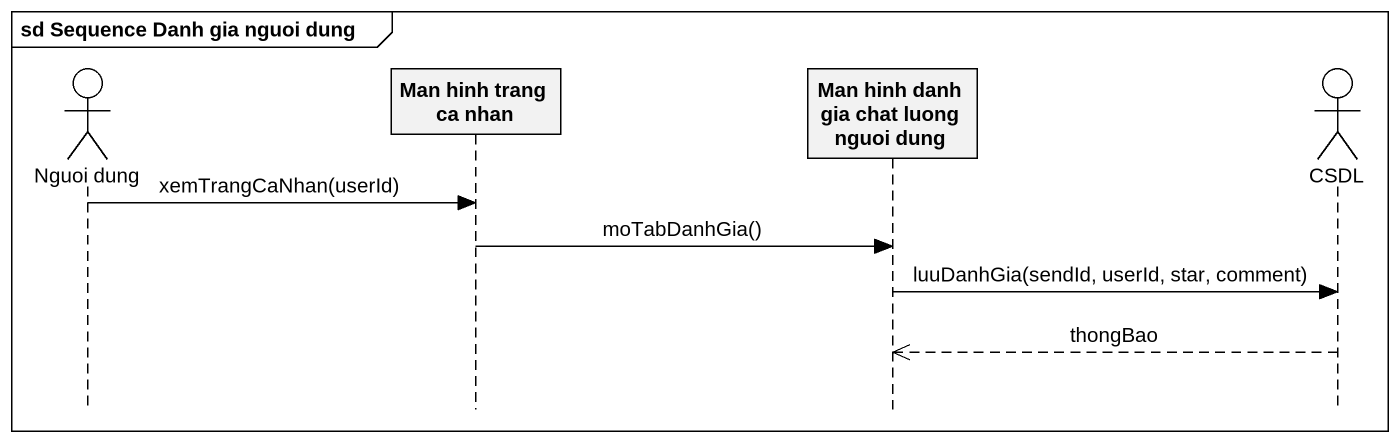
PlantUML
@startuml
mainframe sd Sequence Danh gia nguoi dung
hide footbox
actor "Nguoi dung" as Nguoi_dung
participant "Man hinh trang ca nhan" as Man_hinh_trang_ca_nhan
participant "Man hinh danh gia chat luong nguoi dung" as Man_hinh_danh_gia_chat
actor CSDL

Nguoi_dung -> Man_hinh_trang_ca_nhan : xemTrangCaNhan(userId)
Man_hinh_trang_ca_nhan -> Man_hinh_danh_gia_chat : moTabDanhGia()
Man_hinh_danh_gia_chat -> CSDL : luuDanhGia(sendId, userId, star, comment)
CSDL -->> Man_hinh_danh_gia_chat : thongBao
@enduml
